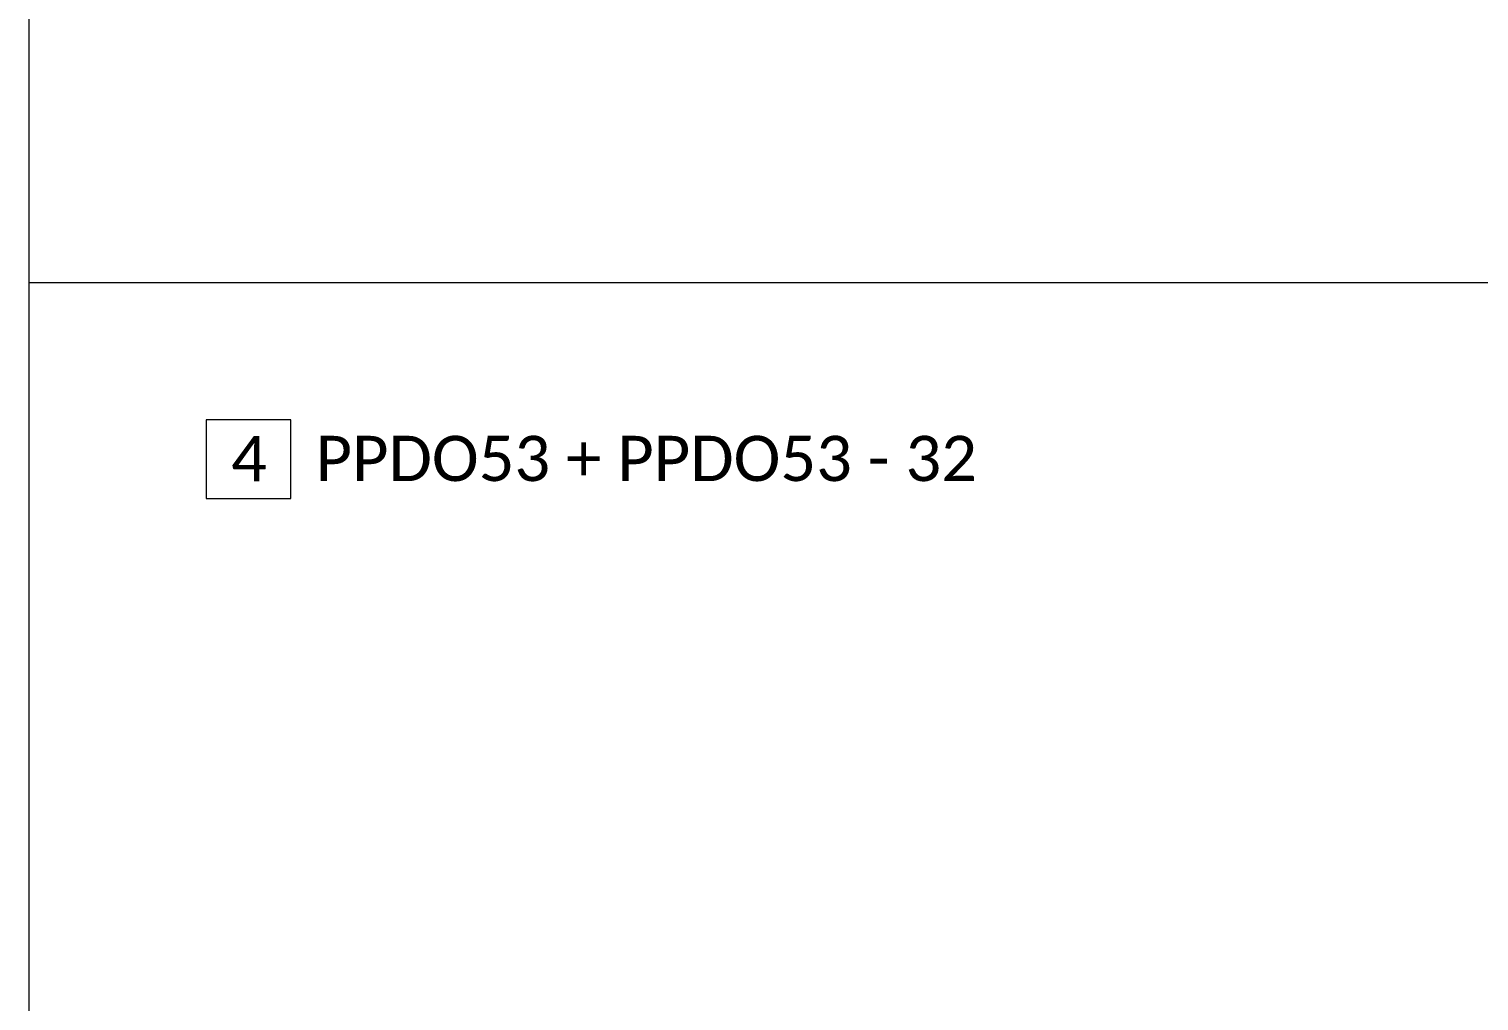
# Model space of a CAD drawing. Header units: millimetres. Extents: x 0 to 7790, y 0 to 17467.
# Drawn here: x 3645 to 4125.2, y 673.5 to 995.6 of the extents above; entities that cross this region are included whole.
import ezdxf

# ---------------------------------------------------------------- set-up
doc = ezdxf.new("R2010")
doc.units = ezdxf.units.MM
doc.layers.add('_MB_ramka_0.15', color=124, linetype='Continuous', lineweight=15)
doc.layers.add('_MB_tekst_0.25', color=40, linetype='Continuous', lineweight=25)
doc.styles.add('_MB_Calibri_Light_2.5', font='calibril.ttf', dxfattribs={"height": 2.5})

msp = doc.modelspace()

# ---------------------------------------------------------------- linework, layer by layer
at = {"layer": '_MB_ramka_0.15'}
msp.add_line((3645, 2645), (3645, 45), dxfattribs=at)
msp.add_lwpolyline([(3645, 911.67), (5145, 911.67)], dxfattribs=at)
msp.add_lwpolyline([(3703.726, 840.07), (3731.726, 840.07), (3731.726, 866.07), (3703.726, 866.07)], close=True, dxfattribs=at)

# ---------------------------------------------------------------- texts
at = {"layer": '_MB_tekst_0.25', "char_height": 15, "style": '_MB_Calibri_Light_2.5'}
for s, insert, width, attachment_point in [('4', (3717.873, 853.228), 19.52774, 5), ('PPDO53 + PPDO53 - 32', (3739.913, 853.228), 248.88706, 4)]:
    msp.add_mtext(s, dxfattribs=dict(at, insert=insert, width=width, attachment_point=attachment_point))

doc.saveas('drawing.dxf')
